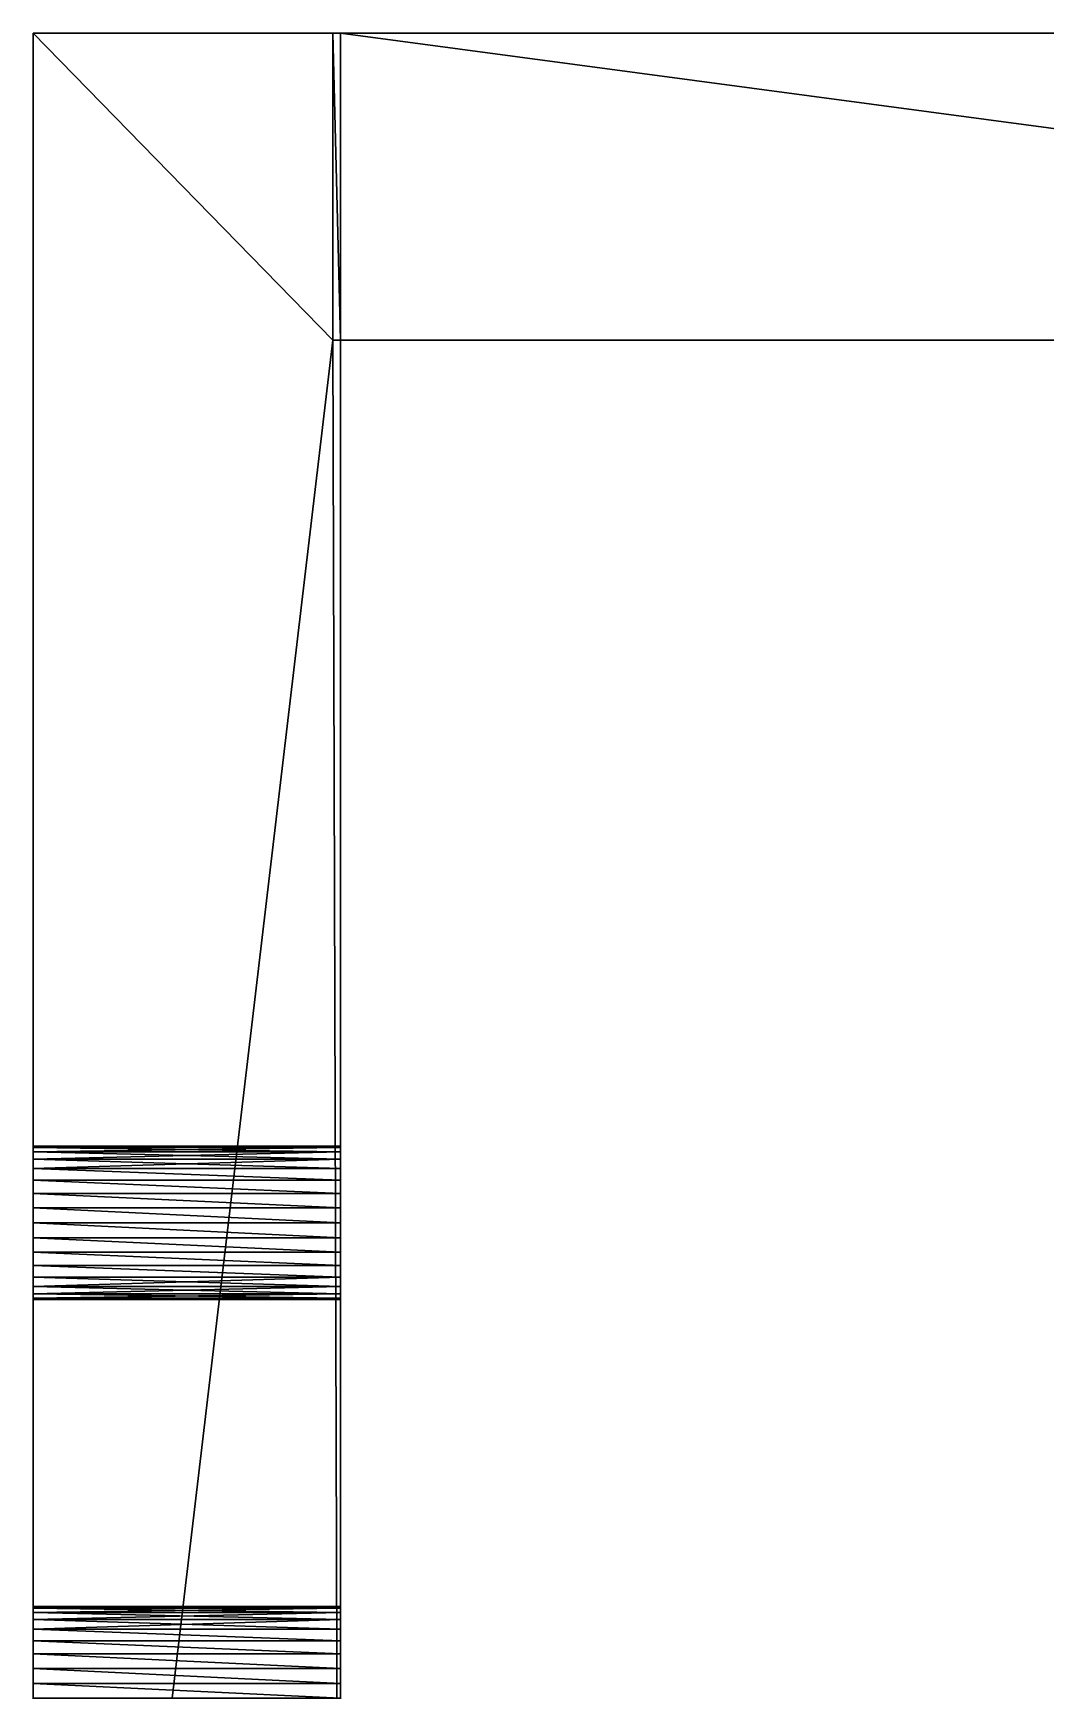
# Model space of a CAD drawing. Header units: metres. Extents: x 5.41 to 8.8, y 2.86 to 6.56.
# Drawn here: x 5.41 to 6.729, y 4.403 to 6.562 of the extents above; entities that cross this region are included whole.
import ezdxf

# ---------------------------------------------------------------- set-up
doc = ezdxf.new("R2010")
doc.units = ezdxf.units.M

msp = doc.modelspace()

# ---------------------------------------------------------------- linework, layer by layer
for points in [[(5.41, 5.095582, -0.121878), (5.41, 5.083146, -0.106724), (5.41, 6.562435, 0.022565)], [(5.41, 6.562435, 0.022565), (5.41, 5.104823, -0.139166), (5.41, 5.095582, -0.121878)], [(5.41, 6.562435, 0.022565), (5.41, 5.110514, -0.157926), (5.41, 5.104823, -0.139166)], [(5.41, 6.562435, 0.022565), (5.41, 5.112435, -0.177435), (5.41, 5.110514, -0.157926)], [(5.41, 6.562435, 0.022565), (5.41, 5.110514, -0.196944), (5.41, 5.112435, -0.177435)], [(5.41, 6.562435, 0.022565), (5.41, 5.112435, -0.777435), (5.41, 5.104823, -0.215703)], [(5.41, 5.104823, -0.215703), (5.41, 5.110514, -0.196944), (5.41, 6.562435, 0.022565)], [(5.41, 5.083146, -0.106724), (5.41, 5.067992, -0.094288), (5.41, 6.562435, 0.022565)], [(5.41, 6.562435, 0.022565), (5.41, 5.110514, -0.796944), (5.41, 5.112435, -0.777435)], [(5.41, 6.562435, 0.022565), (5.41, 5.104823, -0.815703), (5.41, 5.110514, -0.796944)], [(5.41, 6.562435, 0.022565), (5.41, 5.095582, -0.832992), (5.41, 5.104823, -0.815703)], [(5.41, 6.562435, 0.022565), (5.41, 5.083146, -0.848145), (5.41, 5.095582, -0.832992)], [(5.41, 6.562435, 0.022565), (5.41, 6.562435, -0.977435), (5.41, 5.067992, -0.860582)], [(5.41, 5.067992, -0.860582), (5.41, 5.083146, -0.848145), (5.41, 6.562435, 0.022565)], [(5.41, 5.067992, -0.094288), (5.41, 5.050704, -0.085047), (5.41, 6.562435, 0.022565)], [(5.41, 6.562435, -0.977435), (5.41, 5.050703, -0.869823), (5.41, 5.067992, -0.860582)], [(5.41, 6.562435, -0.977435), (5.41, 5.031944, -0.875513), (5.41, 5.050703, -0.869823)], [(5.41, 6.562435, -0.977435), (5.41, 5.012435, -0.877435), (5.41, 5.031944, -0.875513)], [(5.41, 6.562435, -0.977435), (5.41, 4.412435, -0.877435), (5.41, 4.431944, -0.875513)], [(5.41, 4.431944, -0.875513), (5.41, 5.012435, -0.877435), (5.41, 6.562435, -0.977435)], [(5.41, 5.031944, -0.079356), (5.41, 5.012435, -0.077435), (5.41, 6.562435, 0.022565)], [(5.41, 5.050704, -0.085047), (5.41, 5.031944, -0.079356), (5.41, 6.562435, 0.022565)], [(5.41, 4.483146, -0.106724), (5.41, 4.467992, -0.094288), (5.41, 6.562435, 0.022565)], [(5.41, 6.562435, 0.022565), (5.41, 5.012435, -0.077435), (5.41, 4.483146, -0.106724)], [(5.41, 6.562435, -0.977435), (5.41, 2.862435, -0.977435), (5.41, 4.412435, -0.877435)], [(5.41, 4.467992, -0.094288), (5.41, 4.450703, -0.085047), (5.41, 6.562435, 0.022565)], [(5.41, 4.450703, -0.085047), (5.41, 4.431944, -0.079356), (5.41, 6.562435, 0.022565)], [(5.41, 4.431944, -0.079356), (5.41, 4.412435, -0.077435), (5.41, 6.562435, 0.022565)], [(5.41, 4.412435, -0.077435), (5.41, 2.862435, 0.022565), (5.41, 6.562435, 0.022565)], [(5.800001, 6.162435, -0.977435), (5.41, 2.862435, -0.977435), (5.41, 6.562435, -0.977435)], [(5.41, 6.562435, -0.977435), (5.800001, 6.562435, -0.977435), (5.800001, 6.162435, -0.977435)], [(5.800001, 6.162435, 0.022565), (5.800001, 6.562435, 0.022565), (5.41, 6.562435, 0.022565)], [(5.41, 6.562435, 0.022565), (5.41, 2.862435, 0.022565), (5.800001, 6.162435, 0.022565)], [(5.41, 6.562435, 0.022565), (5.800001, 6.562435, 0.022565), (5.800001, 6.562435, -0.977435)], [(5.800001, 6.562435, -0.977435), (5.41, 6.562435, -0.977435), (5.41, 6.562435, 0.022565)], [(5.800001, 6.562436, -0.977435), (5.800001, 6.562435, -0.977435), (5.800001, 6.562435, 0.022565)], [(5.800001, 6.562435, 0.022565), (5.800001, 6.562436, 0.022565), (5.800001, 6.562436, -0.977435)], [(5.800001, 6.562436, -0.977435), (8.8, 6.562436, -0.977435), (5.81, 6.562435, -0.977435)], [(5.81, 6.562435, -0.977435), (5.800001, 6.562435, -0.977435), (5.800001, 6.562436, -0.977435)], [(5.800001, 6.562436, 0.022565), (5.800001, 6.562435, 0.022565), (5.81, 6.562435, 0.022565)], [(5.81, 6.562435, 0.022565), (8.8, 6.562436, 0.022565), (5.800001, 6.562436, 0.022565)], [(8.8, 6.562436, -0.977435), (5.800001, 6.562436, -0.977435), (8.281719, 6.562436, -0.82071)], [(5.800001, 6.562436, -0.977435), (8.216062, 6.562436, -0.800793), (8.281719, 6.562436, -0.82071)], [(5.800001, 6.562436, -0.977435), (8.155551, 6.562436, -0.768449), (8.216062, 6.562436, -0.800793)], [(8.155551, 6.562436, -0.768449), (5.800001, 6.562436, -0.977435), (8.079605, 6.562436, -0.727435)], [(8.079605, 6.562436, -0.727435), (5.800001, 6.562436, -0.977435), (7.648294, 6.562436, -0.727435)], [(7.648294, 6.562436, -0.727435), (5.800001, 6.562436, -0.977435), (7.32068, 6.562436, -0.727435)], [(7.32068, 6.562436, -0.727435), (5.800001, 6.562436, -0.977435), (7.077874, 6.562436, -0.727435)], [(7.077874, 6.562436, -0.727435), (5.800001, 6.562436, -0.977435), (6.900001, 6.562436, -0.727435)], [(6.900001, 6.562436, -0.727435), (5.800001, 6.562436, -0.977435), (6.770789, 6.562436, -0.727435)], [(5.800001, 6.562436, -0.977435), (6.7625, 6.562436, -0.727435), (6.770789, 6.562436, -0.727435)], [(5.800001, 6.562436, -0.977435), (6.7625, 6.562436, -0.703405), (6.7625, 6.562436, -0.727435)], [(6.7625, 6.562436, -0.703405), (5.800001, 6.562436, -0.977435), (6.7625, 6.562436, -0.681546)], [(6.7625, 6.562436, -0.681546), (5.800001, 6.562436, -0.977435), (6.7625, 6.562436, -0.664969)], [(5.800001, 6.562436, -0.977435), (6.7625, 6.562436, -0.654219), (6.7625, 6.562436, -0.664969)], [(6.7625, 6.562436, -0.227435), (5.800001, 6.562436, 0.022565), (8.216061, 6.562436, -0.154077)], [(5.800001, 6.562436, 0.022565), (6.7625, 6.562436, -0.227435), (6.7625, 6.562436, -0.654219)], [(6.7625, 6.562436, -0.654219), (5.800001, 6.562436, -0.977435), (5.800001, 6.562436, 0.022565)], [(5.800001, 6.562436, 0.022565), (8.281718, 6.562436, -0.13416), (8.216061, 6.562436, -0.154077)], [(8.281718, 6.562436, -0.13416), (5.800001, 6.562436, 0.022565), (8.8, 6.562436, 0.022565)], [(5.81, 6.162435, -0.977435), (5.800001, 6.162435, -0.977435), (5.800001, 6.562435, -0.977435)], [(5.800001, 6.562435, -0.977435), (5.81, 6.562435, -0.977435), (5.81, 6.162435, -0.977435)], [(5.800001, 6.562435, 0.022565), (5.800001, 6.162435, 0.022565), (5.81, 6.162435, 0.022565)], [(5.81, 6.162435, 0.022565), (5.81, 6.562435, 0.022565), (5.800001, 6.562435, 0.022565)], [(5.81, 6.562435, -0.977435), (8.8, 6.562436, -0.977435), (8.8, 6.162435, -0.977435)], [(8.8, 6.162435, 0.022565), (8.8, 6.562436, 0.022565), (5.81, 6.562435, 0.022565)], [(8.8, 6.162435, -0.977435), (5.81, 6.162435, -0.977435), (5.81, 6.562435, -0.977435)], [(5.81, 6.562435, 0.022565), (5.81, 6.162435, 0.022565), (8.8, 6.162435, 0.022565)], [(5.81, 2.862435, -0.977435), (5.41, 2.862435, -0.977435), (5.800001, 6.162435, -0.977435)], [(5.800001, 6.162435, 0.022565), (5.41, 2.862435, 0.022565), (5.81, 2.862435, 0.022565)], [(5.800001, 6.162435, -0.977435), (5.81, 6.162435, -0.977435), (5.81, 2.862435, -0.977435)], [(5.81, 2.862435, 0.022565), (5.81, 6.162435, 0.022565), (5.800001, 6.162435, 0.022565)], [(5.81, 5.050703, -0.869823), (5.81, 5.031944, -0.875513), (5.81, 6.162435, -0.974077)], [(5.81, 6.162435, -0.974077), (5.81, 5.067992, -0.860582), (5.81, 5.050703, -0.869823)], [(5.81, 6.162435, -0.974077), (5.81, 5.083146, -0.848145), (5.81, 5.067992, -0.860582)], [(5.81, 6.162435, -0.974077), (5.81, 5.095582, -0.832992), (5.81, 5.083146, -0.848145)], [(5.81, 6.162435, -0.974077), (5.81, 5.104823, -0.815703), (5.81, 5.095582, -0.832992)], [(5.81, 6.162435, -0.974077), (5.81, 5.110514, -0.796944), (5.81, 5.104823, -0.815703)], [(5.81, 6.162435, -0.974077), (5.81, 5.112435, -0.777435), (5.81, 5.110514, -0.796944)], [(5.81, 6.162435, -0.974077), (5.81, 5.110514, -0.757926), (5.81, 5.112435, -0.777435)], [(5.81, 6.162435, -0.974077), (5.81, 5.104823, -0.739166), (5.81, 5.110514, -0.757926)], [(5.81, 6.162435, -0.974077), (5.81, 5.095582, -0.721878), (5.81, 5.104823, -0.739166)], [(5.81, 6.162435, -0.974077), (5.81, 5.083146, -0.706724), (5.81, 5.095582, -0.721878)], [(5.81, 6.162435, -0.974077), (5.81, 5.067992, -0.694288), (5.81, 5.083146, -0.706724)], [(5.81, 6.162435, -0.974077), (5.81, 5.050704, -0.685047), (5.81, 5.067992, -0.694288)], [(5.81, 6.162435, -0.974077), (5.81, 6.162435, 0.021834), (5.81, 5.031944, -0.679356)], [(5.81, 5.031944, -0.679356), (5.81, 5.050704, -0.685047), (5.81, 6.162435, -0.974077)], [(5.81, 5.031944, -0.875513), (5.81, 5.012435, -0.877435), (5.81, 6.162435, -0.974077)], [(5.81, 6.162435, 0.021834), (5.81, 5.012435, -0.677435), (5.81, 5.031944, -0.679356)], [(5.81, 6.162435, 0.021834), (5.81, 4.992926, -0.679356), (5.81, 5.012435, -0.677435)], [(5.81, 6.162435, 0.021834), (5.81, 4.431944, -0.679356), (5.81, 4.974167, -0.685047)], [(5.81, 4.974167, -0.685047), (5.81, 4.992926, -0.679356), (5.81, 6.162435, 0.021834)], [(5.81, 4.467992, -0.860582), (5.81, 4.450703, -0.869823), (5.81, 6.162435, -0.974077)], [(5.81, 6.162435, -0.974077), (5.81, 5.012435, -0.877435), (5.81, 4.467992, -0.860582)], [(5.81, 4.431944, -0.875513), (5.81, 4.412435, -0.877435), (5.81, 6.162435, -0.974077)], [(5.81, 4.412435, -0.877435), (5.81, 2.862435, -0.977435), (5.81, 6.162435, -0.974077)], [(5.81, 4.450703, -0.869823), (5.81, 4.431944, -0.875513), (5.81, 6.162435, -0.974077)], [(5.81, 6.162435, 0.021834), (5.81, 4.412435, -0.677435), (5.81, 4.431944, -0.679356)], [(5.81, 6.162435, 0.021834), (5.81, 4.392926, -0.679356), (5.81, 4.412435, -0.677435)], [(5.81, 6.162435, 0.021834), (5.81, 2.862435, -0.977435), (5.81, 4.374166, -0.685047)], [(5.81, 4.374166, -0.685047), (5.81, 4.392926, -0.679356), (5.81, 6.162435, 0.021834)], [(5.81, 6.162435, 0.021834), (5.81, 6.162435, 0.021934), (5.81, 2.862435, -0.977435)], [(5.81, 2.862435, -0.977435), (5.81, 6.162435, -0.974588), (5.81, 6.162435, -0.97436)], [(5.81, 6.162435, -0.97436), (5.81, 6.162435, -0.974188), (5.81, 2.862435, -0.977435)], [(5.81, 2.862435, -0.977435), (5.81, 6.162435, -0.975162), (5.81, 6.162435, -0.974859)], [(5.81, 6.162435, -0.974859), (5.81, 6.162435, -0.974588), (5.81, 2.862435, -0.977435)], [(5.81, 2.862435, -0.977435), (5.81, 6.162435, -0.975791), (5.81, 6.162435, -0.975478)], [(5.81, 6.162435, -0.975478), (5.81, 6.162435, -0.975162), (5.81, 2.862435, -0.977435)], [(5.81, 2.862435, -0.977435), (5.81, 6.162435, -0.976338), (5.81, 6.162435, -0.976082)], [(5.81, 6.162435, -0.976082), (5.81, 6.162435, -0.975791), (5.81, 2.862435, -0.977435)], [(5.81, 2.862435, -0.977435), (5.81, 6.162435, -0.976704), (5.81, 6.162435, -0.976547)], [(5.81, 6.162435, -0.976547), (5.81, 6.162435, -0.976338), (5.81, 2.862435, -0.977435)], [(5.81, 2.862435, -0.977435), (5.81, 6.162435, -0.977435), (5.81, 6.162435, -0.976803)], [(5.81, 6.162435, -0.976803), (5.81, 6.162435, -0.976704), (5.81, 2.862435, -0.977435)], [(5.81, 2.862435, -0.977435), (5.81, 6.162435, -0.974188), (5.81, 6.162435, -0.974077)], [(5.81, 2.862435, -0.977435), (5.81, 6.162435, 0.021934), (5.81, 5.050703, -0.269823)], [(5.81, 6.162435, 0.021934), (5.81, 5.067992, -0.260582), (5.81, 5.050703, -0.269823)], [(5.81, 6.162435, 0.021934), (5.81, 5.083146, -0.248145), (5.81, 5.067992, -0.260582)], [(5.81, 6.162435, 0.021934), (5.81, 5.095582, -0.232992), (5.81, 5.083146, -0.248145)], [(5.81, 6.162435, 0.021934), (5.81, 5.104823, -0.215703), (5.81, 5.095582, -0.232992)], [(5.81, 6.162435, 0.021934), (5.81, 5.110514, -0.196944), (5.81, 5.104823, -0.215703)], [(5.81, 6.162435, 0.021934), (5.81, 5.112435, -0.177435), (5.81, 5.110514, -0.196944)], [(5.81, 6.162435, 0.021934), (5.81, 5.110514, -0.157926), (5.81, 5.112435, -0.177435)], [(5.81, 6.162435, 0.021934), (5.81, 5.104823, -0.139166), (5.81, 5.110514, -0.157926)], [(5.81, 6.162435, 0.021934), (5.81, 5.095582, -0.121878), (5.81, 5.104823, -0.139166)], [(5.81, 6.162435, 0.021934), (5.81, 5.083146, -0.106724), (5.81, 5.095582, -0.121878)], [(5.81, 6.162435, 0.021934), (5.81, 5.067992, -0.094288), (5.81, 5.083146, -0.106724)], [(5.81, 6.162435, 0.021934), (5.81, 5.050704, -0.085047), (5.81, 5.067992, -0.094288)], [(5.81, 6.162435, 0.021934), (5.81, 5.031944, -0.079356), (5.81, 5.050704, -0.085047)], [(5.81, 6.162435, 0.021934), (5.81, 5.012435, -0.077435), (5.81, 5.031944, -0.079356)], [(5.81, 6.162435, 0.021934), (5.81, 4.483146, -0.106724), (5.81, 4.495582, -0.121878)], [(5.81, 4.495582, -0.121878), (5.81, 5.012435, -0.077435), (5.81, 6.162435, 0.021934)], [(5.81, 6.162435, 0.021934), (5.81, 4.467992, -0.094288), (5.81, 4.483146, -0.106724)], [(5.81, 6.162435, 0.021934), (5.81, 4.450703, -0.085047), (5.81, 4.467992, -0.094288)], [(5.81, 6.162435, 0.021934), (5.81, 4.431944, -0.079356), (5.81, 4.450703, -0.085047)], [(5.81, 6.162435, 0.021934), (5.81, 4.412435, -0.077435), (5.81, 4.431944, -0.079356)], [(5.81, 6.162435, 0.021934), (5.81, 6.162435, 0.022565), (5.81, 2.862435, 0.022565)], [(5.81, 2.862435, 0.022565), (5.81, 4.412435, -0.077435), (5.81, 6.162435, 0.021934)], [(8.026642, 6.162435, -0.343496), (8.058986, 6.162435, -0.282985), (5.81, 6.162435, -0.97436)], [(5.81, 6.162435, -0.97436), (5.81, 6.162435, -0.974588), (8.026642, 6.162435, -0.343496)], [(8.006725, 6.162435, -0.409153), (8.026642, 6.162435, -0.343496), (5.81, 6.162435, -0.974588)], [(5.81, 6.162435, -0.974588), (5.81, 6.162435, -0.974859), (8.006725, 6.162435, -0.409153)], [(8, 6.162435, -0.477435), (8.006725, 6.162435, -0.409153), (5.81, 6.162435, -0.974859)], [(5.81, 6.162435, -0.974859), (5.81, 6.162435, -0.975162), (8, 6.162435, -0.477435)], [(8.006725, 6.162435, -0.545717), (8, 6.162435, -0.477435), (5.81, 6.162435, -0.975162)], [(5.81, 6.162435, -0.975162), (5.81, 6.162435, -0.975478), (8.006725, 6.162435, -0.545717)], [(5.81, 6.162435, -0.975791), (8.026643, 6.162435, -0.611374), (8.006725, 6.162435, -0.545717)], [(8.006725, 6.162435, -0.545717), (5.81, 6.162435, -0.975478), (5.81, 6.162435, -0.975791)], [(5.81, 6.162435, -0.976082), (8.058986, 6.162435, -0.671885), (8.026643, 6.162435, -0.611374)], [(8.026643, 6.162435, -0.611374), (5.81, 6.162435, -0.975791), (5.81, 6.162435, -0.976082)], [(5.81, 6.162435, -0.976338), (8.102513, 6.162435, -0.724922), (8.058986, 6.162435, -0.671885)], [(8.058986, 6.162435, -0.671885), (5.81, 6.162435, -0.976082), (5.81, 6.162435, -0.976338)], [(5.81, 6.162435, -0.976547), (8.155551, 6.162435, -0.768449), (8.102513, 6.162435, -0.724922)], [(8.102513, 6.162435, -0.724922), (5.81, 6.162435, -0.976338), (5.81, 6.162435, -0.976547)], [(5.81, 6.162435, -0.976704), (8.216062, 6.162435, -0.800793), (8.155551, 6.162435, -0.768449)], [(8.155551, 6.162435, -0.768449), (5.81, 6.162435, -0.976547), (5.81, 6.162435, -0.976704)], [(5.81, 6.162435, -0.976803), (8.281719, 6.162435, -0.82071), (8.216062, 6.162435, -0.800793)], [(8.216062, 6.162435, -0.800793), (5.81, 6.162435, -0.976704), (5.81, 6.162435, -0.976803)], [(5.81, 6.162435, -0.977435), (8.35, 6.162435, -0.827435), (8.281719, 6.162435, -0.82071)], [(8.281719, 6.162435, -0.82071), (5.81, 6.162435, -0.976803), (5.81, 6.162435, -0.977435)], [(5.81, 6.162435, -0.977435), (8.8, 6.162435, -0.977435), (8.35, 6.162435, -0.827435)], [(8.058986, 6.162435, -0.282985), (8.102512, 6.162435, -0.229947), (5.81, 6.162435, -0.974188)], [(5.81, 6.162435, -0.974188), (5.81, 6.162435, -0.97436), (8.058986, 6.162435, -0.282985)], [(8.102512, 6.162435, -0.229947), (8.15555, 6.162435, -0.18642), (5.81, 6.162435, -0.974077)], [(5.81, 6.162435, -0.974077), (5.81, 6.162435, -0.974188), (8.102512, 6.162435, -0.229947)], [(8.15555, 6.162435, -0.18642), (8.216061, 6.162435, -0.154077), (5.81, 6.162435, 0.021834)], [(5.81, 6.162435, 0.021834), (5.81, 6.162435, -0.974077), (8.15555, 6.162435, -0.18642)], [(8.216061, 6.162435, -0.154077), (8.281718, 6.162435, -0.13416), (5.81, 6.162435, 0.021934)], [(5.81, 6.162435, 0.021934), (5.81, 6.162435, 0.021834), (8.216061, 6.162435, -0.154077)], [(8.281718, 6.162435, -0.13416), (8.35, 6.162435, -0.127435), (5.81, 6.162435, 0.022565)], [(5.81, 6.162435, 0.022565), (5.81, 6.162435, 0.021934), (8.281718, 6.162435, -0.13416)], [(8.35, 6.162435, -0.127435), (8.8, 6.162435, 0.022565), (5.81, 6.162435, 0.022565)], [(5.41, 5.112435, -0.777435), (5.41, 5.095582, -0.232992), (5.41, 5.104823, -0.215703)], [(5.41, 5.112435, -0.777435), (5.41, 5.110514, -0.757926), (5.41, 5.083146, -0.248145)], [(5.41, 5.083146, -0.248145), (5.41, 5.095582, -0.232992), (5.41, 5.112435, -0.777435)], [(5.41, 5.112435, -0.177435), (5.81, 5.112435, -0.177435), (5.81, 5.110514, -0.157926)], [(5.81, 5.110514, -0.157926), (5.41, 5.110514, -0.157926), (5.41, 5.112435, -0.177435)], [(5.41, 5.110514, -0.196944), (5.81, 5.110514, -0.196944), (5.81, 5.112435, -0.177435)], [(5.81, 5.112435, -0.177435), (5.41, 5.112435, -0.177435), (5.41, 5.110514, -0.196944)], [(5.41, 5.112435, -0.777435), (5.81, 5.112435, -0.777435), (5.81, 5.110514, -0.757926)], [(5.81, 5.110514, -0.757926), (5.41, 5.110514, -0.757926), (5.41, 5.112435, -0.777435)], [(5.41, 5.110514, -0.796944), (5.81, 5.110514, -0.796944), (5.81, 5.112435, -0.777435)], [(5.81, 5.112435, -0.777435), (5.41, 5.112435, -0.777435), (5.41, 5.110514, -0.796944)], [(5.41, 5.110514, -0.757926), (5.41, 5.104823, -0.739166), (5.41, 5.067992, -0.260582)], [(5.41, 5.067992, -0.260582), (5.41, 5.083146, -0.248145), (5.41, 5.110514, -0.757926)], [(5.41, 5.110514, -0.157926), (5.81, 5.110514, -0.157926), (5.81, 5.104823, -0.139166)], [(5.81, 5.104823, -0.139166), (5.41, 5.104823, -0.139166), (5.41, 5.110514, -0.157926)], [(5.41, 5.104823, -0.215703), (5.81, 5.104823, -0.215703), (5.81, 5.110514, -0.196944)], [(5.81, 5.110514, -0.196944), (5.41, 5.110514, -0.196944), (5.41, 5.104823, -0.215703)], [(5.41, 5.110514, -0.757926), (5.81, 5.110514, -0.757926), (5.81, 5.104823, -0.739166)], [(5.81, 5.104823, -0.739166), (5.41, 5.104823, -0.739166), (5.41, 5.110514, -0.757926)], [(5.41, 5.104823, -0.815703), (5.81, 5.104823, -0.815703), (5.81, 5.110514, -0.796944)], [(5.81, 5.110514, -0.796944), (5.41, 5.110514, -0.796944), (5.41, 5.104823, -0.815703)], [(5.41, 5.104823, -0.739166), (5.41, 5.095582, -0.721878), (5.41, 5.050703, -0.269823)], [(5.41, 5.050703, -0.269823), (5.41, 5.067992, -0.260582), (5.41, 5.104823, -0.739166)], [(5.41, 5.104823, -0.139166), (5.81, 5.104823, -0.139166), (5.81, 5.095582, -0.121878)], [(5.81, 5.095582, -0.121878), (5.41, 5.095582, -0.121878), (5.41, 5.104823, -0.139166)], [(5.41, 5.095582, -0.232992), (5.81, 5.095582, -0.232992), (5.81, 5.104823, -0.215703)], [(5.81, 5.104823, -0.215703), (5.41, 5.104823, -0.215703), (5.41, 5.095582, -0.232992)], [(5.41, 5.104823, -0.739166), (5.81, 5.104823, -0.739166), (5.81, 5.095582, -0.721878)], [(5.81, 5.095582, -0.721878), (5.41, 5.095582, -0.721878), (5.41, 5.104823, -0.739166)], [(5.41, 5.095582, -0.832992), (5.81, 5.095582, -0.832992), (5.81, 5.104823, -0.815703)], [(5.81, 5.104823, -0.815703), (5.41, 5.104823, -0.815703), (5.41, 5.095582, -0.832992)], [(5.41, 5.095582, -0.721878), (5.41, 5.083146, -0.706724), (5.41, 5.031944, -0.275513)], [(5.41, 5.031944, -0.275513), (5.41, 5.050703, -0.269823), (5.41, 5.095582, -0.721878)], [(5.41, 5.095582, -0.121878), (5.81, 5.095582, -0.121878), (5.81, 5.083146, -0.106724)], [(5.81, 5.083146, -0.106724), (5.41, 5.083146, -0.106724), (5.41, 5.095582, -0.121878)], [(5.41, 5.083146, -0.248145), (5.81, 5.083146, -0.248145), (5.81, 5.095582, -0.232992)], [(5.81, 5.095582, -0.232992), (5.41, 5.095582, -0.232992), (5.41, 5.083146, -0.248145)], [(5.41, 5.095582, -0.721878), (5.81, 5.095582, -0.721878), (5.81, 5.083146, -0.706724)], [(5.81, 5.083146, -0.706724), (5.41, 5.083146, -0.706724), (5.41, 5.095582, -0.721878)], [(5.41, 5.083146, -0.848145), (5.81, 5.083146, -0.848145), (5.81, 5.095582, -0.832992)], [(5.81, 5.095582, -0.832992), (5.41, 5.095582, -0.832992), (5.41, 5.083146, -0.848145)], [(5.41, 5.083146, -0.706724), (5.41, 5.067992, -0.694288), (5.41, 5.012435, -0.277435)], [(5.41, 5.012435, -0.277435), (5.41, 5.031944, -0.275513), (5.41, 5.083146, -0.706724)], [(5.41, 5.083146, -0.106724), (5.81, 5.083146, -0.106724), (5.81, 5.067992, -0.094288)], [(5.81, 5.067992, -0.094288), (5.41, 5.067992, -0.094288), (5.41, 5.083146, -0.106724)], [(5.41, 5.083146, -0.248145), (5.41, 5.067992, -0.260582), (5.81, 5.067992, -0.260582)], [(5.81, 5.067992, -0.260582), (5.81, 5.083146, -0.248145), (5.41, 5.083146, -0.248145)], [(5.41, 5.083146, -0.706724), (5.81, 5.083146, -0.706724), (5.81, 5.067992, -0.694288)], [(5.81, 5.067992, -0.694288), (5.41, 5.067992, -0.694288), (5.41, 5.083146, -0.706724)], [(5.41, 5.083146, -0.848145), (5.41, 5.067992, -0.860582), (5.81, 5.067992, -0.860582)], [(5.81, 5.067992, -0.860582), (5.81, 5.083146, -0.848145), (5.41, 5.083146, -0.848145)], [(5.41, 5.067992, -0.694288), (5.41, 5.050704, -0.685047), (5.41, 4.992926, -0.275513)], [(5.41, 4.992926, -0.275513), (5.41, 5.012435, -0.277435), (5.41, 5.067992, -0.694288)], [(5.41, 5.067992, -0.094288), (5.81, 5.067992, -0.094288), (5.81, 5.050704, -0.085047)], [(5.81, 5.050704, -0.085047), (5.41, 5.050704, -0.085047), (5.41, 5.067992, -0.094288)], [(5.41, 5.067992, -0.260582), (5.41, 5.050703, -0.269823), (5.81, 5.050703, -0.269823)], [(5.81, 5.050703, -0.269823), (5.81, 5.067992, -0.260582), (5.41, 5.067992, -0.260582)], [(5.41, 5.067992, -0.694288), (5.81, 5.067992, -0.694288), (5.81, 5.050704, -0.685047)], [(5.81, 5.050704, -0.685047), (5.41, 5.050704, -0.685047), (5.41, 5.067992, -0.694288)], [(5.41, 5.067992, -0.860582), (5.41, 5.050703, -0.869823), (5.81, 5.050703, -0.869823)], [(5.81, 5.050703, -0.869823), (5.81, 5.067992, -0.860582), (5.41, 5.067992, -0.860582)], [(5.41, 5.050704, -0.685047), (5.41, 5.031944, -0.679356), (5.41, 4.974166, -0.269822)], [(5.41, 4.974166, -0.269822), (5.41, 4.992926, -0.275513), (5.41, 5.050704, -0.685047)], [(5.41, 5.050704, -0.085047), (5.81, 5.050704, -0.085047), (5.81, 5.031944, -0.079356)], [(5.81, 5.031944, -0.079356), (5.41, 5.031944, -0.079356), (5.41, 5.050704, -0.085047)], [(5.41, 5.050704, -0.685047), (5.81, 5.050704, -0.685047), (5.81, 5.031944, -0.679356)], [(5.81, 5.031944, -0.679356), (5.41, 5.031944, -0.679356), (5.41, 5.050704, -0.685047)], [(5.41, 5.050703, -0.269823), (5.41, 5.031944, -0.275513), (5.81, 5.031944, -0.275513)], [(5.81, 5.031944, -0.275513), (5.81, 5.050703, -0.269823), (5.41, 5.050703, -0.269823)], [(5.41, 5.050703, -0.869823), (5.41, 5.031944, -0.875513), (5.81, 5.031944, -0.875513)], [(5.81, 5.031944, -0.875513), (5.81, 5.050703, -0.869823), (5.41, 5.050703, -0.869823)], [(5.81, 5.050703, -0.269823), (5.81, 5.031944, -0.275513), (5.81, 2.862435, -0.977435)], [(5.41, 5.031944, -0.679356), (5.41, 5.012435, -0.677435), (5.41, 4.956878, -0.260581)], [(5.41, 4.956878, -0.260581), (5.41, 4.974166, -0.269822), (5.41, 5.031944, -0.679356)], [(5.41, 5.031944, -0.079356), (5.81, 5.031944, -0.079356), (5.81, 5.012435, -0.077435)], [(5.81, 5.012435, -0.077435), (5.41, 5.012435, -0.077435), (5.41, 5.031944, -0.079356)], [(5.41, 5.031944, -0.275513), (5.41, 5.012435, -0.277435), (5.81, 5.012435, -0.277435)], [(5.81, 5.012435, -0.277435), (5.81, 5.031944, -0.275513), (5.41, 5.031944, -0.275513)], [(5.41, 5.031944, -0.679356), (5.81, 5.031944, -0.679356), (5.81, 5.012435, -0.677435)], [(5.81, 5.012435, -0.677435), (5.41, 5.012435, -0.677435), (5.41, 5.031944, -0.679356)], [(5.41, 5.031944, -0.875513), (5.41, 5.012435, -0.877435), (5.81, 5.012435, -0.877435)], [(5.81, 5.012435, -0.877435), (5.81, 5.031944, -0.875513), (5.41, 5.031944, -0.875513)], [(5.41, 4.431944, -0.875513), (5.41, 4.992926, -0.875513), (5.41, 5.012435, -0.877435)], [(5.41, 5.012435, -0.677435), (5.41, 4.992926, -0.679356), (5.41, 4.956878, -0.260581)], [(5.41, 5.012435, -0.077435), (5.41, 4.992926, -0.079356), (5.41, 4.483146, -0.106724)], [(5.41, 5.012435, -0.277435), (5.41, 4.992926, -0.275513), (5.81, 4.992926, -0.275513)], [(5.81, 4.992926, -0.275513), (5.81, 5.012435, -0.277435), (5.41, 5.012435, -0.277435)], [(5.41, 5.012435, -0.077435), (5.81, 5.012435, -0.077435), (5.81, 4.992926, -0.079356)], [(5.81, 4.992926, -0.079356), (5.41, 4.992926, -0.079356), (5.41, 5.012435, -0.077435)], [(5.41, 5.012435, -0.877435), (5.41, 4.992926, -0.875513), (5.81, 4.992926, -0.875513)], [(5.81, 4.992926, -0.875513), (5.81, 5.012435, -0.877435), (5.41, 5.012435, -0.877435)], [(5.41, 5.012435, -0.677435), (5.81, 5.012435, -0.677435), (5.81, 4.992926, -0.679356)], [(5.81, 4.992926, -0.679356), (5.41, 4.992926, -0.679356), (5.41, 5.012435, -0.677435)], [(5.81, 2.862435, -0.977435), (5.81, 5.031944, -0.275513), (5.81, 5.012435, -0.277435)], [(5.81, 5.012435, -0.877435), (5.81, 4.992926, -0.875513), (5.81, 4.467992, -0.860582)], [(5.81, 4.450703, -0.269823), (5.81, 2.862435, -0.977435), (5.81, 5.012435, -0.277435)], [(5.81, 5.012435, -0.277435), (5.81, 4.992926, -0.275513), (5.81, 4.450703, -0.269823)], [(5.81, 4.495582, -0.121878), (5.81, 4.992926, -0.079356), (5.81, 5.012435, -0.077435)], [(5.41, 4.431944, -0.875513), (5.41, 4.974166, -0.869823), (5.41, 4.992926, -0.875513)], [(5.41, 4.992926, -0.679356), (5.41, 4.974166, -0.685047), (5.41, 4.956878, -0.260581)], [(5.41, 4.992926, -0.079356), (5.41, 4.974167, -0.085047), (5.41, 4.483146, -0.106724)], [(5.41, 4.992926, -0.275513), (5.41, 4.974166, -0.269822), (5.81, 4.974167, -0.269822)], [(5.81, 4.974167, -0.269822), (5.81, 4.992926, -0.275513), (5.41, 4.992926, -0.275513)], [(5.41, 4.992926, -0.079356), (5.81, 4.992926, -0.079356), (5.81, 4.974167, -0.085047)], [(5.81, 4.974167, -0.085047), (5.41, 4.974167, -0.085047), (5.41, 4.992926, -0.079356)], [(5.41, 4.992926, -0.875513), (5.41, 4.974166, -0.869823), (5.81, 4.974166, -0.869823)], [(5.81, 4.974166, -0.869823), (5.81, 4.992926, -0.875513), (5.41, 4.992926, -0.875513)], [(5.41, 4.992926, -0.679356), (5.81, 4.992926, -0.679356), (5.81, 4.974167, -0.685047)], [(5.81, 4.974167, -0.685047), (5.41, 4.974166, -0.685047), (5.41, 4.992926, -0.679356)], [(5.81, 4.992926, -0.875513), (5.81, 4.974166, -0.869823), (5.81, 4.467992, -0.860582)], [(5.81, 4.467992, -0.260582), (5.81, 4.450703, -0.269823), (5.81, 4.992926, -0.275513)], [(5.81, 4.992926, -0.275513), (5.81, 4.974167, -0.269822), (5.81, 4.467992, -0.260582)], [(5.81, 4.504823, -0.139166), (5.81, 4.974167, -0.085047), (5.81, 4.992926, -0.079356)], [(5.81, 4.992926, -0.079356), (5.81, 4.495582, -0.121878), (5.81, 4.504823, -0.139166)], [(5.41, 4.974167, -0.085047), (5.41, 4.956878, -0.094288), (5.41, 4.483146, -0.106724)], [(5.81, 4.956878, -0.260581), (5.81, 4.974167, -0.269822), (5.41, 4.974166, -0.269822)], [(5.41, 4.974167, -0.085047), (5.81, 4.974167, -0.085047), (5.81, 4.956878, -0.094288)], [(5.81, 4.956878, -0.094288), (5.41, 4.956878, -0.094288), (5.41, 4.974167, -0.085047)], [(5.41, 4.974166, -0.685047), (5.81, 4.974167, -0.685047), (5.81, 4.956878, -0.694288)], [(5.41, 4.431944, -0.875513), (5.41, 4.956878, -0.860582), (5.41, 4.974166, -0.869823)], [(5.41, 4.956878, -0.260581), (5.41, 4.974166, -0.685047), (5.41, 4.956878, -0.694288)], [(5.41, 4.974166, -0.269822), (5.41, 4.956878, -0.260581), (5.81, 4.956878, -0.260581)], [(5.41, 4.974166, -0.869823), (5.41, 4.956878, -0.860582), (5.81, 4.956878, -0.860582)], [(5.81, 4.956878, -0.860582), (5.81, 4.974166, -0.869823), (5.41, 4.974166, -0.869823)], [(5.81, 4.956878, -0.694288), (5.41, 4.956878, -0.694288), (5.41, 4.974166, -0.685047)], [(5.81, 4.431944, -0.679356), (5.81, 4.956878, -0.694288), (5.81, 4.974167, -0.685047)], [(5.81, 4.974167, -0.269822), (5.81, 4.956878, -0.260581), (5.81, 4.467992, -0.260582)], [(5.81, 4.504823, -0.139166), (5.81, 4.956878, -0.094288), (5.81, 4.974167, -0.085047)], [(5.81, 4.974166, -0.869823), (5.81, 4.956878, -0.860582), (5.81, 4.467992, -0.860582)], [(5.41, 4.431944, -0.875513), (5.41, 4.941724, -0.848145), (5.41, 4.956878, -0.860582)], [(5.41, 4.956878, -0.694288), (5.41, 4.412435, -0.277435), (5.41, 4.956878, -0.260581)], [(5.41, 4.412435, -0.277435), (5.41, 4.956878, -0.694288), (5.41, 4.941724, -0.706724)], [(5.41, 4.483146, -0.106724), (5.41, 4.956878, -0.094288), (5.41, 4.941724, -0.106724)], [(5.41, 4.431944, -0.275513), (5.41, 4.450703, -0.269823), (5.41, 4.956878, -0.260581)], [(5.41, 4.450703, -0.269823), (5.41, 4.467992, -0.260582), (5.41, 4.956878, -0.260581)], [(5.41, 4.467992, -0.260582), (5.41, 4.483145, -0.248145), (5.41, 4.956878, -0.260581)], [(5.41, 4.483145, -0.248145), (5.41, 4.495582, -0.232992), (5.41, 4.956878, -0.260581)], [(5.41, 4.504823, -0.215703), (5.41, 4.941724, -0.248145), (5.41, 4.956878, -0.260581)], [(5.41, 4.956878, -0.260581), (5.41, 4.495582, -0.232992), (5.41, 4.504823, -0.215703)], [(5.41, 4.412435, -0.277435), (5.41, 4.431944, -0.275513), (5.41, 4.956878, -0.260581)], [(5.41, 4.956878, -0.260581), (5.41, 4.941724, -0.248145), (5.81, 4.941724, -0.248145)], [(5.81, 4.941724, -0.248145), (5.81, 4.956878, -0.260581), (5.41, 4.956878, -0.260581)], [(5.41, 4.956878, -0.094288), (5.81, 4.956878, -0.094288), (5.81, 4.941724, -0.106724)], [(5.81, 4.941724, -0.106724), (5.41, 4.941724, -0.106724), (5.41, 4.956878, -0.094288)], [(5.41, 4.956878, -0.860582), (5.41, 4.941724, -0.848145), (5.81, 4.941724, -0.848145)], [(5.81, 4.941724, -0.848145), (5.81, 4.956878, -0.860582), (5.41, 4.956878, -0.860582)], [(5.41, 4.956878, -0.694288), (5.81, 4.956878, -0.694288), (5.81, 4.941724, -0.706724)], [(5.81, 4.941724, -0.706724), (5.41, 4.941724, -0.706724), (5.41, 4.956878, -0.694288)], [(5.81, 4.431944, -0.679356), (5.81, 4.941724, -0.706724), (5.81, 4.956878, -0.694288)], [(5.81, 4.956878, -0.860582), (5.81, 4.941724, -0.848145), (5.81, 4.467992, -0.860582)], [(5.81, 4.467992, -0.260582), (5.81, 4.956878, -0.260581), (5.81, 4.941724, -0.248145)], [(5.81, 4.504823, -0.139166), (5.81, 4.941724, -0.106724), (5.81, 4.956878, -0.094288)], [(5.41, 4.431944, -0.875513), (5.41, 4.929288, -0.832992), (5.41, 4.941724, -0.848145)], [(5.41, 4.941724, -0.706724), (5.41, 4.392926, -0.275513), (5.41, 4.412435, -0.277435)], [(5.41, 4.392926, -0.275513), (5.41, 4.941724, -0.706724), (5.41, 4.929288, -0.721878)], [(5.41, 4.941724, -0.106724), (5.41, 4.495582, -0.121878), (5.41, 4.483146, -0.106724)], [(5.41, 4.495582, -0.121878), (5.41, 4.941724, -0.106724), (5.41, 4.929288, -0.121877)], [(5.41, 4.504823, -0.215703), (5.41, 4.929288, -0.232992), (5.41, 4.941724, -0.248145)], [(5.41, 4.929288, -0.232992), (5.81, 4.929288, -0.232992), (5.81, 4.941724, -0.248145)], [(5.81, 4.941724, -0.248145), (5.41, 4.941724, -0.248145), (5.41, 4.929288, -0.232992)], [(5.41, 4.941724, -0.106724), (5.81, 4.941724, -0.106724), (5.81, 4.929288, -0.121877)], [(5.81, 4.929288, -0.121877), (5.41, 4.929288, -0.121877), (5.41, 4.941724, -0.106724)], [(5.41, 4.929288, -0.832992), (5.81, 4.929288, -0.832992), (5.81, 4.941724, -0.848145)], [(5.81, 4.941724, -0.848145), (5.41, 4.941724, -0.848145), (5.41, 4.929288, -0.832992)], [(5.41, 4.941724, -0.706724), (5.81, 4.941724, -0.706724), (5.81, 4.929288, -0.721878)], [(5.81, 4.929288, -0.721878), (5.41, 4.929288, -0.721878), (5.41, 4.941724, -0.706724)], [(5.41, 4.920047, -0.815703), (5.41, 4.929288, -0.832992), (5.41, 4.431944, -0.875513)], [(5.41, 4.929288, -0.721878), (5.41, 4.374166, -0.269822), (5.41, 4.392926, -0.275513)], [(5.41, 4.374166, -0.269822), (5.41, 4.929288, -0.721878), (5.41, 4.920047, -0.739166)], [(5.41, 4.929288, -0.121877), (5.41, 4.504823, -0.139166), (5.41, 4.495582, -0.121878)], [(5.41, 4.929288, -0.121877), (5.41, 4.920047, -0.139166), (5.41, 4.504823, -0.139166)], [(5.41, 4.920047, -0.215703), (5.41, 4.929288, -0.232992), (5.41, 4.504823, -0.215703)], [(5.41, 4.920047, -0.215703), (5.81, 4.920047, -0.215703), (5.81, 4.929288, -0.232992)], [(5.81, 4.929288, -0.232992), (5.41, 4.929288, -0.232992), (5.41, 4.920047, -0.215703)], [(5.41, 4.929288, -0.121877), (5.81, 4.929288, -0.121877), (5.81, 4.920047, -0.139166)], [(5.81, 4.920047, -0.139166), (5.41, 4.920047, -0.139166), (5.41, 4.929288, -0.121877)], [(5.41, 4.920047, -0.815703), (5.81, 4.920047, -0.815703), (5.81, 4.929288, -0.832992)], [(5.81, 4.929288, -0.832992), (5.41, 4.929288, -0.832992), (5.41, 4.920047, -0.815703)], [(5.41, 4.929288, -0.721878), (5.81, 4.929288, -0.721878), (5.81, 4.920047, -0.739166)], [(5.81, 4.920047, -0.739166), (5.41, 4.920047, -0.739166), (5.41, 4.929288, -0.721878)], [(5.81, 4.431944, -0.679356), (5.81, 4.929288, -0.721878), (5.81, 4.941724, -0.706724)], [(5.81, 4.467992, -0.860582), (5.81, 4.941724, -0.848145), (5.81, 4.929288, -0.832992)], [(5.81, 4.941724, -0.248145), (5.81, 4.483145, -0.248145), (5.81, 4.467992, -0.260582)], [(5.81, 4.941724, -0.248145), (5.81, 4.495582, -0.232992), (5.81, 4.483145, -0.248145)], [(5.81, 4.941724, -0.248145), (5.81, 4.929288, -0.232992), (5.81, 4.504823, -0.215703)], [(5.81, 4.504823, -0.215703), (5.81, 4.495582, -0.232992), (5.81, 4.941724, -0.248145)], [(5.81, 4.504823, -0.139166), (5.81, 4.929288, -0.121877), (5.81, 4.941724, -0.106724)], [(5.81, 4.929288, -0.832992), (5.81, 4.483145, -0.848145), (5.81, 4.467992, -0.860582)], [(5.81, 4.920047, -0.739166), (5.81, 4.929288, -0.721878), (5.81, 4.431944, -0.679356)], [(5.81, 4.929288, -0.832992), (5.81, 4.495582, -0.832992), (5.81, 4.483145, -0.848145)], [(5.81, 4.929288, -0.832992), (5.81, 4.920047, -0.815703), (5.81, 4.504823, -0.815703)], [(5.81, 4.504823, -0.815703), (5.81, 4.495582, -0.832992), (5.81, 4.929288, -0.832992)], [(5.81, 4.504823, -0.215703), (5.81, 4.929288, -0.232992), (5.81, 4.920047, -0.215703)], [(5.81, 4.504823, -0.139166), (5.81, 4.920047, -0.139166), (5.81, 4.929288, -0.121877)], [(5.41, 4.431944, -0.875513), (5.41, 4.450703, -0.869823), (5.41, 4.920047, -0.815703)], [(5.41, 4.920047, -0.739166), (5.41, 4.356878, -0.260581), (5.41, 4.374166, -0.269822)], [(5.41, 4.920047, -0.739166), (5.41, 4.431944, -0.679356), (5.41, 4.341724, -0.248145)], [(5.41, 4.341724, -0.248145), (5.41, 4.356878, -0.260581), (5.41, 4.920047, -0.739166)], [(5.41, 4.450703, -0.869823), (5.41, 4.467992, -0.860582), (5.41, 4.920047, -0.815703)], [(5.41, 4.467992, -0.860582), (5.41, 4.483145, -0.848145), (5.41, 4.920047, -0.815703)], [(5.41, 4.483145, -0.848145), (5.41, 4.495582, -0.832992), (5.41, 4.920047, -0.815703)], [(5.41, 4.495582, -0.832992), (5.41, 4.504823, -0.815703), (5.41, 4.920047, -0.815703)], [(5.41, 4.504823, -0.215703), (5.41, 4.510513, -0.196944), (5.41, 4.920047, -0.215703)], [(5.41, 4.920047, -0.739166), (5.41, 4.450703, -0.685047), (5.41, 4.431944, -0.679356)], [(5.41, 4.920047, -0.739166), (5.41, 4.467992, -0.694288), (5.41, 4.450703, -0.685047)], [(5.41, 4.920047, -0.739166), (5.41, 4.483146, -0.706724), (5.41, 4.467992, -0.694288)], [(5.41, 4.920047, -0.739166), (5.41, 4.495582, -0.721878), (5.41, 4.483146, -0.706724)], [(5.41, 4.920047, -0.739166), (5.41, 4.504823, -0.739166), (5.41, 4.495582, -0.721878)], [(5.41, 4.510513, -0.796944), (5.41, 4.914356, -0.796944), (5.41, 4.920047, -0.815703)], [(5.41, 4.920047, -0.815703), (5.41, 4.504823, -0.815703), (5.41, 4.510513, -0.796944)], [(5.41, 4.504823, -0.139166), (5.41, 4.920047, -0.139166), (5.41, 4.914356, -0.157925)], [(5.41, 4.920047, -0.739166), (5.41, 4.914356, -0.757926), (5.41, 4.510513, -0.757926)], [(5.41, 4.510513, -0.757926), (5.41, 4.504823, -0.739166), (5.41, 4.920047, -0.739166)], [(5.41, 4.914356, -0.196944), (5.41, 4.920047, -0.215703), (5.41, 4.510513, -0.196944)], [(5.41, 4.914356, -0.196944), (5.81, 4.914356, -0.196944), (5.81, 4.920047, -0.215703)], [(5.81, 4.920047, -0.215703), (5.41, 4.920047, -0.215703), (5.41, 4.914356, -0.196944)], [(5.41, 4.920047, -0.139166), (5.81, 4.920047, -0.139166), (5.81, 4.914356, -0.157925)], [(5.81, 4.914356, -0.157925), (5.41, 4.914356, -0.157925), (5.41, 4.920047, -0.139166)], [(5.41, 4.914356, -0.796944), (5.81, 4.914356, -0.796944), (5.81, 4.920047, -0.815703)], [(5.81, 4.920047, -0.815703), (5.41, 4.920047, -0.815703), (5.41, 4.914356, -0.796944)], [(5.41, 4.920047, -0.739166), (5.81, 4.920047, -0.739166), (5.81, 4.914356, -0.757926)], [(5.81, 4.914356, -0.757926), (5.41, 4.914356, -0.757926), (5.41, 4.920047, -0.739166)], [(5.41, 4.914356, -0.157925), (5.41, 4.510513, -0.157926), (5.41, 4.504823, -0.139166)], [(5.41, 4.510513, -0.196944), (5.41, 4.512435, -0.177435), (5.41, 4.914356, -0.196944)], [(5.41, 4.512435, -0.777435), (5.41, 4.912435, -0.777435), (5.41, 4.914356, -0.796944)], [(5.41, 4.914356, -0.796944), (5.41, 4.510513, -0.796944), (5.41, 4.512435, -0.777435)], [(5.41, 4.914356, -0.157925), (5.41, 4.912435, -0.177435), (5.41, 4.512435, -0.177435)], [(5.41, 4.512435, -0.177435), (5.41, 4.510513, -0.157926), (5.41, 4.914356, -0.157925)], [(5.41, 4.914356, -0.757926), (5.41, 4.912435, -0.777435), (5.41, 4.512435, -0.777435)], [(5.41, 4.512435, -0.777435), (5.41, 4.510513, -0.757926), (5.41, 4.914356, -0.757926)], [(5.41, 4.512435, -0.177435), (5.41, 4.912435, -0.177435), (5.41, 4.914356, -0.196944)], [(5.41, 4.912435, -0.177435), (5.81, 4.912435, -0.177435), (5.81, 4.914356, -0.196944)], [(5.81, 4.914356, -0.196944), (5.41, 4.914356, -0.196944), (5.41, 4.912435, -0.177435)], [(5.41, 4.914356, -0.157925), (5.81, 4.914356, -0.157925), (5.81, 4.912435, -0.177435)], [(5.81, 4.912435, -0.177435), (5.41, 4.912435, -0.177435), (5.41, 4.914356, -0.157925)], [(5.41, 4.912435, -0.777435), (5.81, 4.912435, -0.777435), (5.81, 4.914356, -0.796944)], [(5.81, 4.914356, -0.796944), (5.41, 4.914356, -0.796944), (5.41, 4.912435, -0.777435)], [(5.41, 4.914356, -0.757926), (5.81, 4.914356, -0.757926), (5.81, 4.912435, -0.777435)], [(5.81, 4.912435, -0.777435), (5.41, 4.912435, -0.777435), (5.41, 4.914356, -0.757926)], [(5.81, 4.431944, -0.679356), (5.81, 4.450703, -0.685047), (5.81, 4.920047, -0.739166)], [(5.81, 4.450703, -0.685047), (5.81, 4.467992, -0.694288), (5.81, 4.920047, -0.739166)], [(5.81, 4.467992, -0.694288), (5.81, 4.483146, -0.706724), (5.81, 4.920047, -0.739166)], [(5.81, 4.483146, -0.706724), (5.81, 4.495582, -0.721878), (5.81, 4.920047, -0.739166)], [(5.81, 4.495582, -0.721878), (5.81, 4.504823, -0.739166), (5.81, 4.920047, -0.739166)], [(5.81, 4.920047, -0.815703), (5.81, 4.914356, -0.796944), (5.81, 4.510513, -0.796944)], [(5.81, 4.510513, -0.796944), (5.81, 4.504823, -0.815703), (5.81, 4.920047, -0.815703)], [(5.81, 4.914356, -0.757926), (5.81, 4.920047, -0.739166), (5.81, 4.510513, -0.757926)], [(5.81, 4.504823, -0.739166), (5.81, 4.510513, -0.757926), (5.81, 4.920047, -0.739166)], [(5.81, 4.920047, -0.215703), (5.81, 4.510513, -0.196944), (5.81, 4.504823, -0.215703)], [(5.81, 4.914356, -0.157925), (5.81, 4.920047, -0.139166), (5.81, 4.504823, -0.139166)], [(5.81, 4.510513, -0.196944), (5.81, 4.920047, -0.215703), (5.81, 4.914356, -0.196944)], [(5.81, 4.510513, -0.757926), (5.81, 4.512435, -0.777435), (5.81, 4.914356, -0.757926)], [(5.81, 4.914356, -0.796944), (5.81, 4.912435, -0.777435), (5.81, 4.512435, -0.777435)], [(5.81, 4.512435, -0.777435), (5.81, 4.510513, -0.796944), (5.81, 4.914356, -0.796944)], [(5.81, 4.512435, -0.777435), (5.81, 4.912435, -0.777435), (5.81, 4.914356, -0.757926)], [(5.81, 4.504823, -0.139166), (5.81, 4.510513, -0.157926), (5.81, 4.914356, -0.157925)], [(5.81, 4.914356, -0.196944), (5.81, 4.512435, -0.177435), (5.81, 4.510513, -0.196944)], [(5.81, 4.512435, -0.177435), (5.81, 4.912435, -0.177435), (5.81, 4.914356, -0.157925)], [(5.81, 4.914356, -0.157925), (5.81, 4.510513, -0.157926), (5.81, 4.512435, -0.177435)], [(5.81, 4.914356, -0.196944), (5.81, 4.912435, -0.177435), (5.81, 4.512435, -0.177435)], [(5.41, 4.512435, -0.777435), (5.81, 4.512435, -0.777435), (5.81, 4.510513, -0.757926)], [(5.81, 4.510513, -0.757926), (5.41, 4.510513, -0.757926), (5.41, 4.512435, -0.777435)], [(5.41, 4.510513, -0.796944), (5.81, 4.510513, -0.796944), (5.81, 4.512435, -0.777435)], [(5.81, 4.512435, -0.777435), (5.41, 4.512435, -0.777435), (5.41, 4.510513, -0.796944)], [(5.41, 4.512435, -0.177435), (5.81, 4.512435, -0.177435), (5.81, 4.510513, -0.157926)], [(5.81, 4.510513, -0.157926), (5.41, 4.510513, -0.157926), (5.41, 4.512435, -0.177435)], [(5.41, 4.510513, -0.196944), (5.81, 4.510513, -0.196944), (5.81, 4.512435, -0.177435)], [(5.81, 4.512435, -0.177435), (5.41, 4.512435, -0.177435), (5.41, 4.510513, -0.196944)], [(5.41, 4.510513, -0.757926), (5.81, 4.510513, -0.757926), (5.81, 4.504823, -0.739166)], [(5.81, 4.504823, -0.739166), (5.41, 4.504823, -0.739166), (5.41, 4.510513, -0.757926)], [(5.41, 4.504823, -0.815703), (5.81, 4.504823, -0.815703), (5.81, 4.510513, -0.796944)], [(5.81, 4.510513, -0.796944), (5.41, 4.510513, -0.796944), (5.41, 4.504823, -0.815703)], [(5.41, 4.510513, -0.157926), (5.81, 4.510513, -0.157926), (5.81, 4.504823, -0.139166)], [(5.81, 4.504823, -0.139166), (5.41, 4.504823, -0.139166), (5.41, 4.510513, -0.157926)], [(5.41, 4.504823, -0.215703), (5.81, 4.504823, -0.215703), (5.81, 4.510513, -0.196944)], [(5.81, 4.510513, -0.196944), (5.41, 4.510513, -0.196944), (5.41, 4.504823, -0.215703)], [(5.41, 4.504823, -0.739166), (5.81, 4.504823, -0.739166), (5.81, 4.495582, -0.721878)], [(5.81, 4.495582, -0.721878), (5.41, 4.495582, -0.721878), (5.41, 4.504823, -0.739166)], [(5.41, 4.495582, -0.832992), (5.81, 4.495582, -0.832992), (5.81, 4.504823, -0.815703)], [(5.81, 4.504823, -0.815703), (5.41, 4.504823, -0.815703), (5.41, 4.495582, -0.832992)], [(5.41, 4.504823, -0.139166), (5.81, 4.504823, -0.139166), (5.81, 4.495582, -0.121878)], [(5.81, 4.495582, -0.121878), (5.41, 4.495582, -0.121878), (5.41, 4.504823, -0.139166)], [(5.41, 4.495582, -0.232992), (5.81, 4.495582, -0.232992), (5.81, 4.504823, -0.215703)], [(5.81, 4.504823, -0.215703), (5.41, 4.504823, -0.215703), (5.41, 4.495582, -0.232992)], [(5.41, 4.495582, -0.721878), (5.81, 4.495582, -0.721878), (5.81, 4.483146, -0.706724)], [(5.81, 4.483146, -0.706724), (5.41, 4.483146, -0.706724), (5.41, 4.495582, -0.721878)], [(5.41, 4.483145, -0.848145), (5.81, 4.483145, -0.848145), (5.81, 4.495582, -0.832992)], [(5.81, 4.495582, -0.832992), (5.41, 4.495582, -0.832992), (5.41, 4.483145, -0.848145)], [(5.41, 4.495582, -0.121878), (5.81, 4.495582, -0.121878), (5.81, 4.483146, -0.106724)], [(5.81, 4.483146, -0.106724), (5.41, 4.483146, -0.106724), (5.41, 4.495582, -0.121878)], [(5.41, 4.483145, -0.248145), (5.81, 4.483145, -0.248145), (5.81, 4.495582, -0.232992)], [(5.81, 4.495582, -0.232992), (5.41, 4.495582, -0.232992), (5.41, 4.483145, -0.248145)], [(5.41, 4.483146, -0.706724), (5.81, 4.483146, -0.706724), (5.81, 4.467992, -0.694288)], [(5.81, 4.467992, -0.694288), (5.41, 4.467992, -0.694288), (5.41, 4.483146, -0.706724)], [(5.41, 4.483146, -0.106724), (5.81, 4.483146, -0.106724), (5.81, 4.467992, -0.094288)], [(5.81, 4.467992, -0.094288), (5.41, 4.467992, -0.094288), (5.41, 4.483146, -0.106724)], [(5.41, 4.483145, -0.848145), (5.41, 4.467992, -0.860582), (5.81, 4.467992, -0.860582)], [(5.81, 4.467992, -0.860582), (5.81, 4.483145, -0.848145), (5.41, 4.483145, -0.848145)], [(5.41, 4.483145, -0.248145), (5.41, 4.467992, -0.260582), (5.81, 4.467992, -0.260582)], [(5.81, 4.467992, -0.260582), (5.81, 4.483145, -0.248145), (5.41, 4.483145, -0.248145)], [(5.41, 4.467992, -0.694288), (5.81, 4.467992, -0.694288), (5.81, 4.450703, -0.685047)], [(5.81, 4.450703, -0.685047), (5.41, 4.450703, -0.685047), (5.41, 4.467992, -0.694288)], [(5.41, 4.467992, -0.860582), (5.41, 4.450703, -0.869823), (5.81, 4.450703, -0.869823)], [(5.81, 4.450703, -0.869823), (5.81, 4.467992, -0.860582), (5.41, 4.467992, -0.860582)], [(5.41, 4.467992, -0.094288), (5.81, 4.467992, -0.094288), (5.81, 4.450703, -0.085047)], [(5.81, 4.450703, -0.085047), (5.41, 4.450703, -0.085047), (5.41, 4.467992, -0.094288)], [(5.41, 4.467992, -0.260582), (5.41, 4.450703, -0.269823), (5.81, 4.450703, -0.269823)], [(5.81, 4.450703, -0.269823), (5.81, 4.467992, -0.260582), (5.41, 4.467992, -0.260582)], [(5.41, 4.450703, -0.685047), (5.81, 4.450703, -0.685047), (5.81, 4.431944, -0.679356)], [(5.81, 4.431944, -0.679356), (5.41, 4.431944, -0.679356), (5.41, 4.450703, -0.685047)], [(5.41, 4.450703, -0.869823), (5.41, 4.431944, -0.875513), (5.81, 4.431944, -0.875513)], [(5.81, 4.431944, -0.875513), (5.81, 4.450703, -0.869823), (5.41, 4.450703, -0.869823)], [(5.41, 4.450703, -0.085047), (5.81, 4.450703, -0.085047), (5.81, 4.431944, -0.079356)], [(5.81, 4.431944, -0.079356), (5.41, 4.431944, -0.079356), (5.41, 4.450703, -0.085047)], [(5.41, 4.450703, -0.269823), (5.41, 4.431944, -0.275513), (5.81, 4.431944, -0.275513)], [(5.81, 4.431944, -0.275513), (5.81, 4.450703, -0.269823), (5.41, 4.450703, -0.269823)], [(5.81, 4.450703, -0.269823), (5.81, 4.431944, -0.275513), (5.81, 2.862435, -0.977435)], [(5.41, 4.431944, -0.679356), (5.41, 4.412435, -0.677435), (5.41, 4.341724, -0.248145)], [(5.41, 4.431944, -0.679356), (5.81, 4.431944, -0.679356), (5.81, 4.412435, -0.677435)], [(5.81, 4.412435, -0.677435), (5.41, 4.412435, -0.677435), (5.41, 4.431944, -0.679356)], [(5.81, 4.412435, -0.877435), (5.81, 4.431944, -0.875513), (5.41, 4.431944, -0.875513)], [(5.41, 4.431944, -0.875513), (5.41, 4.412435, -0.877435), (5.81, 4.412435, -0.877435)], [(5.41, 4.431944, -0.079356), (5.81, 4.431944, -0.079356), (5.81, 4.412435, -0.077435)], [(5.81, 4.412435, -0.077435), (5.41, 4.412435, -0.077435), (5.41, 4.431944, -0.079356)], [(5.41, 4.431944, -0.275513), (5.41, 4.412435, -0.277435), (5.81, 4.412435, -0.277435)], [(5.81, 4.412435, -0.277435), (5.81, 4.431944, -0.275513), (5.41, 4.431944, -0.275513)], [(5.81, 4.431944, -0.275513), (5.81, 4.412435, -0.277435), (5.81, 2.862435, -0.977435)], [(5.41, 2.862435, -0.977435), (5.41, 4.392926, -0.875513), (5.41, 4.412435, -0.877435)], [(5.41, 4.412435, -0.077435), (5.41, 4.392926, -0.079356), (5.41, 2.862435, 0.022565)], [(5.41, 4.412435, -0.677435), (5.41, 4.392926, -0.679356), (5.41, 4.341724, -0.248145)], [(5.41, 4.412435, -0.877435), (5.41, 4.392926, -0.875513), (5.81, 4.392926, -0.875513)], [(5.81, 4.392926, -0.875513), (5.81, 4.412435, -0.877435), (5.41, 4.412435, -0.877435)], [(5.41, 4.412435, -0.677435), (5.81, 4.412435, -0.677435), (5.81, 4.392926, -0.679356)], [(5.81, 4.392926, -0.679356), (5.41, 4.392926, -0.679356), (5.41, 4.412435, -0.677435)], [(5.41, 4.412435, -0.277435), (5.41, 4.392926, -0.275513), (5.81, 4.392926, -0.275513)], [(5.81, 4.392926, -0.275513), (5.81, 4.412435, -0.277435), (5.41, 4.412435, -0.277435)], [(5.41, 4.412435, -0.077435), (5.81, 4.412435, -0.077435), (5.81, 4.392926, -0.079356)], [(5.81, 4.392926, -0.079356), (5.41, 4.392926, -0.079356), (5.41, 4.412435, -0.077435)], [(5.81, 4.412435, -0.877435), (5.81, 4.392926, -0.875513), (5.81, 2.862435, -0.977435)], [(5.81, 4.412435, -0.277435), (5.81, 4.392926, -0.275513), (5.81, 2.862435, -0.977435)], [(5.81, 2.862435, 0.022565), (5.81, 4.392926, -0.079356), (5.81, 4.412435, -0.077435)]]:
    msp.add_3dface(points)

doc.saveas('drawing.dxf')
